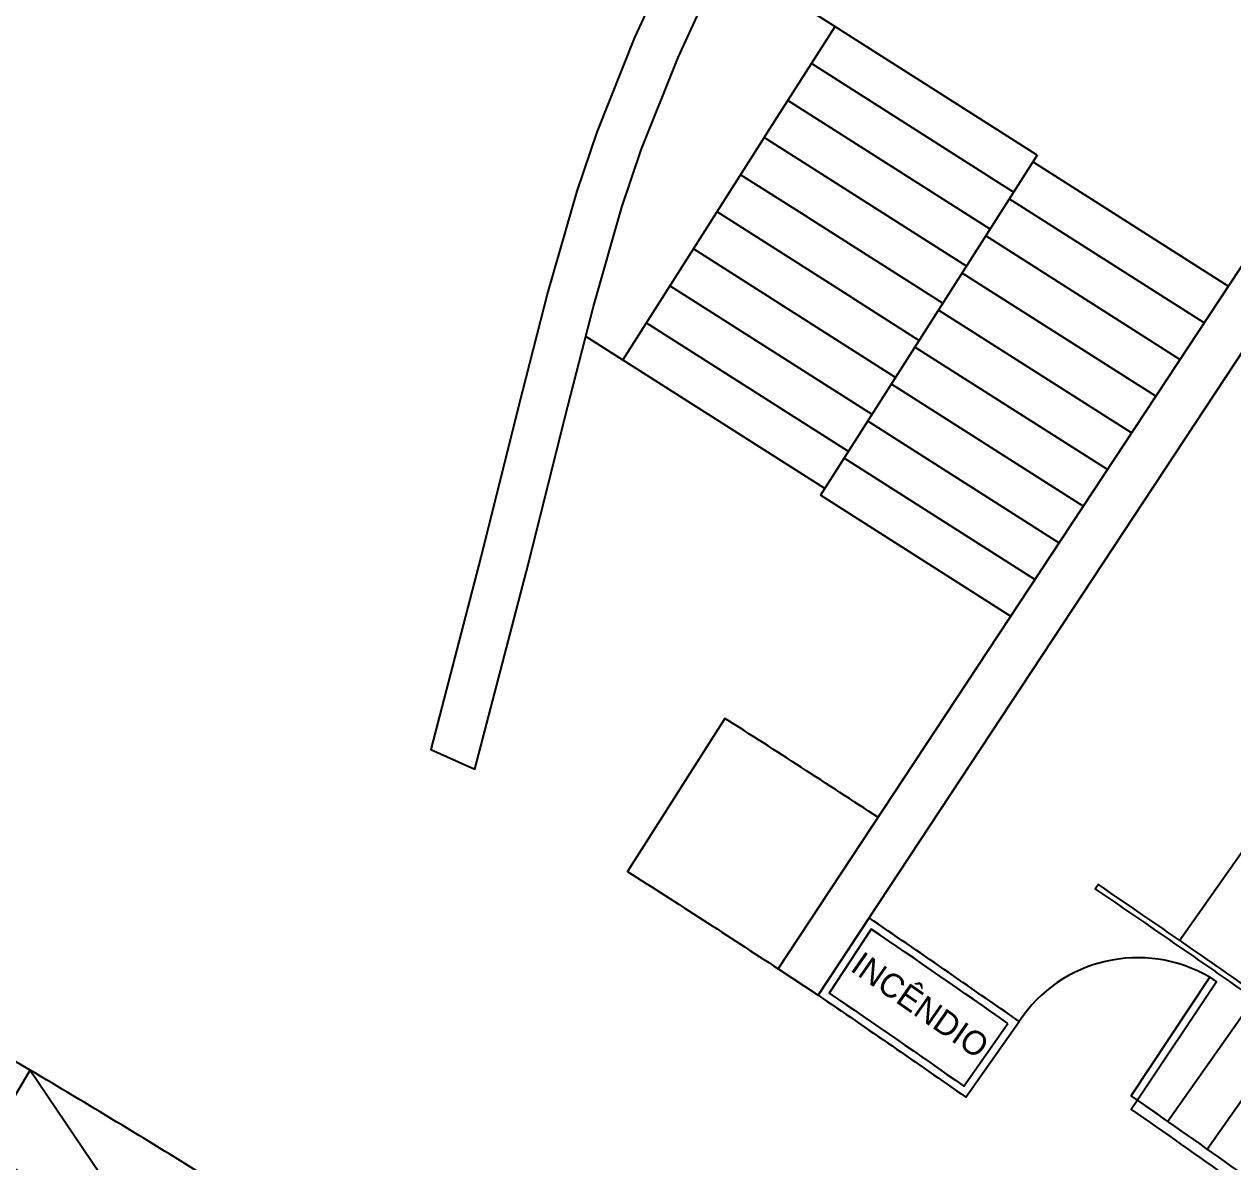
# Model space of a CAD drawing. Extents: x -1.7 to 87, y -33.6 to 19.
# Drawn here: x 55.97 to 63.54, y -4.52 to 2.6 of the extents above; entities that cross this region are included whole.
import ezdxf

# ---------------------------------------------------------------- set-up
doc = ezdxf.new("R2010")
doc.units = 0
for name, color, linetype in [('AR-ARMÁRIOS', 2, 'Continuous'), ('AR-DIV', 2, 'Continuous'), ('AR-PAR-ALV', 5, 'Continuous'), ('AR-PIS-DSN', 2, 'Continuous'), ('AR-POR', 1, 'Continuous'), ('AR-SAN', 2, 'Continuous'), ('AR-SMB', 1, 'Continuous')]:
    doc.layers.add(name, color=color, linetype=linetype)

# ---------------------------------------------------------------- blocks, each defined once
blk = doc.blocks.new('Hidrante')
at = {"color": 3}
blk.add_lwpolyline([(0.5684, -0.0495, 0.003413), (-0.5687, 0.0456), (-0.6043, -0.5334, -0.003383), (0.5151, -0.627)], format="xyb", close=True, dxfattribs=at)
at = {"color": 1}
blk.add_lwpolyline([(0.514, -0.0948, 0.003111), (-0.5219, -0.0082), (-0.5514, -0.4873, -0.003085), (0.4699, -0.5727)], format="xyb", close=True, dxfattribs=at)
at = {"color": 2, "insert": (-0.0189, -0.2691), "char_height": 0.15, "attachment_point": 5, "rotation": 355}
blk.add_mtext('INCÊNDIO', dxfattribs=at)

msp = doc.modelspace()

# ---------------------------------------------------------------- linework, layer by layer
at = {"layer": 'AR-ARMÁRIOS'}
for points in [[(61.3172, -2.3627, 0.003411), (60.3596, -1.7431), (59.7488, -2.7013, -0.003383), (60.6918, -3.3114), (64.7041, 2.7752)], [(55.7142, -4.4441, -0.003929), (56.7818, -5.0902), (57.086, -4.5964, 0.003928), (56.0108, -3.9456)]]:
    msp.add_lwpolyline(points, format="xyb", dxfattribs=at)
msp.add_lwpolyline([(54.6886, -3.8446), (55.7142, -4.4441), (56.0108, -3.9456), (54.9764, -3.3411)], dxfattribs=at)
at = {"layer": 'AR-ARMÁRIOS', "color": 1}
msp.add_lwpolyline([(56.0108, -3.9456), (56.7818, -5.0902)], dxfattribs=at)
at = {"layer": 'AR-DIV'}
for points in [[(63.6831, -3.4672), (63.6648, -3.4929, 0.003376), (62.6773, -2.8101), (62.6951, -2.7841, -0.003377)], [(62.9423, -4.1342), (62.9029, -4.192, -0.002281), (63.5259, -4.6307), (63.567, -4.5741, 0.002285)]]:
    msp.add_lwpolyline(points, format="xyb", close=True, dxfattribs=at)
msp.add_arc((-54.2944, -172.0801), 204.8176, 55.017652, 55.082561, dxfattribs=at)
at = {"layer": 'AR-PAR-ALV'}
msp.add_lwpolyline([(61.1607, 4.4052), (61.4164, 4.8349), (61.1586, 4.9883), (60.5315, 3.9346), (60.2387, 3.4308), (59.9645, 2.8905), (59.793, 2.5206), (59.5582, 1.9286), (59.4316, 1.5579), (59.2518, 0.9274), (59.0902, 0.3002), (58.8321, -0.7334), (58.5187, -1.9376), (58.7943, -2.0618), (59.1173, -0.8207), (59.3755, 0.2131), (59.5361, 0.8364), (59.7132, 1.4575), (59.8358, 1.8165), (60.0658, 2.3963), (60.2324, 2.7557), (60.5014, 3.2858), (60.79, 3.7822)], close=True, dxfattribs=at)
msp.add_lwpolyline([(60.6919, -3.3113), (60.9423, -3.4764), (64.9546, 2.6101), (64.7041, 2.7752)], dxfattribs=at)
msp.add_lwpolyline([(63.3777, -4.4399), (67.2409, 1.0465), (66.9956, 1.2193), (63.1325, -4.2672, -0.000897)], format="xyb", dxfattribs=at)
at = {"layer": 'AR-PIS-DSN', "color": 2}
for p, q in [((62.3141, 1.7841), (60.368, 3.023)), ((60.6055, 1.8938), (61.0486, 2.5898)), ((62.1664, 1.5521), (60.9009, 2.3578)), ((62.0187, 1.3201), (60.7532, 2.1258)), ((60.6055, 1.8938), (59.7194, 0.5019)), ((61.871, 1.0882), (60.6055, 1.8938)), ((62.3141, 1.7841), (60.958, -0.3459)), ((63.5099, 0.9635), (62.2872, 1.7419)), ((60.8797, 1.3933), (60.4578, 1.6618)), ((63.3585, 0.7339), (62.1395, 1.5099)), ((61.1538, 0.8928), (60.3101, 1.4299)), ((60.8797, 1.3933), (61.7233, 0.8562)), ((63.2071, 0.5043), (61.9918, 1.278)), ((61.428, 0.3922), (60.1625, 1.1979)), ((63.0557, 0.2746), (61.8442, 1.046)), ((61.2803, 0.1602), (60.0148, 0.9659)), ((61.1538, 0.8928), (61.5756, 0.6242)), ((62.9044, 0.045), (61.6965, 0.814)), ((61.1326, -0.0717), (59.8671, 0.7339)), ((60.9849, -0.3037), (59.4879, 0.6493)), ((62.753, -0.1846), (61.5488, 0.582)), ((62.6016, -0.4143), (61.4011, 0.35)), ((62.4502, -0.6439), (61.2534, 0.1181)), ((62.2989, -0.8735), (61.1057, -0.1139)), ((62.1475, -1.1031), (60.958, -0.3459))]:
    msp.add_line(p, q, dxfattribs=at)
at = {"layer": 'AR-POR'}
msp.add_lwpolyline([(62.9011, -4.1068), (63.3942, -3.3646), (63.4354, -3.392), (62.9423, -4.1342)], close=True, dxfattribs=at)
msp.add_arc((62.9431, -4.133), 0.891, 59.58488, 146.48869, dxfattribs=at)
at = {"layer": 'AR-SAN', "color": 1}
msp.add_lwpolyline([(63.2044, -3.1337), (64.6101, -1.1382)], dxfattribs=at)

# ---------------------------------------------------------------- block references
at = {"layer": 'AR-SMB', "color": 2, "rotation": 330.1219166666921}
msp.add_blockref('Hidrante', (61.7319, -3.3151), dxfattribs=at)

doc.saveas('drawing.dxf')
